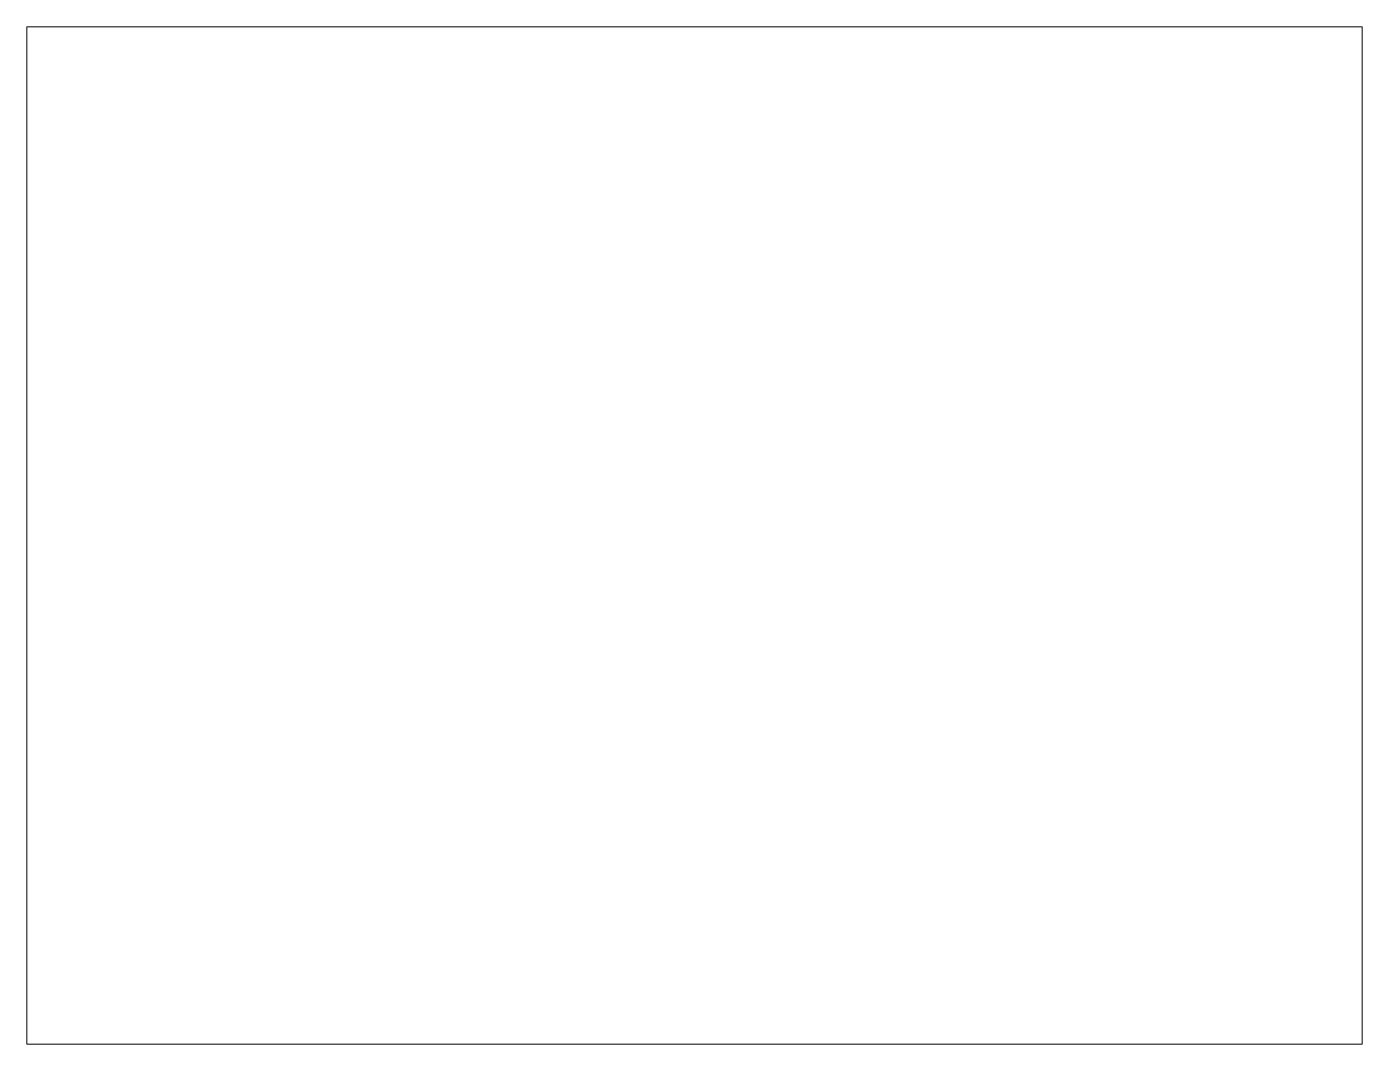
# Paper-space layout 'Layout1' of a CAD drawing. Extents: x 1.05 to 9.45, y 0.8 to 7.2.
# The model-space entities are those that its viewports show. They can reach past a viewport. Long polylines and large blocks are cut down to what shows.
import ezdxf

# ---------------------------------------------------------------- set-up
doc = ezdxf.new("R2010")
doc.units = 0
doc.header["$MEASUREMENT"] = 0
doc.layers.add('4-尺寸线', color=3, linetype='CONTINUOUS', lineweight=13)
doc.layers.add('尺寸', color=3, linetype='CONTINUOUS', lineweight=9)

msp = doc.modelspace()

# ---------------------------------------------------------------- hatches: boundary and pattern name
at = {"layer": '4-尺寸线', "ltscale": 10}
h = msp.add_hatch(dxfattribs=at)
h.set_pattern_fill('ANSI31', color=256, scale=100, style=0)
h.set_pattern_definition([(45, (20, 20), (-8.838835, 8.838835), [])])
h.paths.add_polyline_path([(-2872.147, -490.377), (-2872.525, -490.704, -0.18033581), (-2871.671, -492.995, -0.22198595), (-2872.924, -495.679, -0.00118953), (-2872.611, -496.069, 0.41979856)])
h.paths.add_polyline_path([(-2872.611, -496.069, 0.00118953), (-2872.924, -495.679, -0.4093448), (-2877.817, -495.287), (-2878.195, -495.614, 0.40865054)])

psp = doc.layouts.get("Layout1")

# ---------------------------------------------------------------- viewports
at = {"layer": '尺寸', "ltscale": 10}
psp.add_viewport(center=(5.25, 4), size=(8.4, 6.4), view_center_point=(-1439.019, 513.2385), view_height=4961.963911, dxfattribs=at)

doc.saveas('drawing.dxf')
